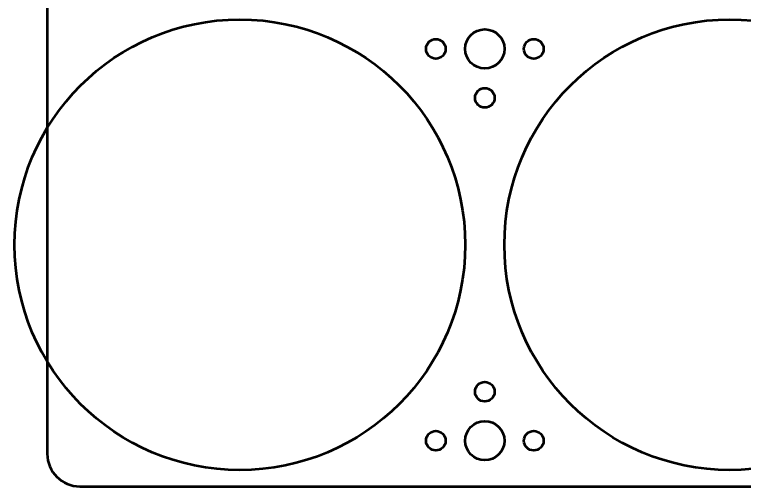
# Model space of a CAD drawing. Header units: centimetres. Extents: x -21.4 to 20.9, y -14.9 to 14.9.
# Drawn here: x -21.45 to -10.27, y -14.95 to -7.72 of the extents above; entities that cross this region are included whole.
import ezdxf

# ---------------------------------------------------------------- set-up
doc = ezdxf.new("R2010")
doc.units = ezdxf.units.CM
doc.header["$MEASUREMENT"] = 0
doc.layers.add('Layer 1', color=7, linetype='Continuous')

msp = doc.modelspace()

# ---------------------------------------------------------------- linework, layer by layer
at = {"layer": 'Layer 1', "lineweight": 53}
for centre in [(-18, -11.25), (-10.5, -11.25)]:
    msp.add_ellipse(centre, major_axis=(0, 3.45), ratio=1, dxfattribs=at)
for points, knots in [([(-20.95, -14.45), (-20.95, -14.45), (-20.95, 14.45), (-20.95, 14.45), (-20.95, 14.45), (-20.95, 14.72614), (-20.72614, 14.95), (-20.45, 14.95), (-20.45, 14.95), (-20.45, 14.95), (-0.55, 14.95), (-0.55, 14.95), (-0.55, 14.95), (-0.27386, 14.95), (-0.05, 14.72614), (-0.05, 14.45), (-0.05, 14.45), (-0.05, 14.45), (-0.05, -14.45), (-0.05, -14.45), (-0.05, -14.45), (-0.05, -14.72614), (-0.27386, -14.95), (-0.55, -14.95), (-0.55, -14.95), (-0.55, -14.95), (-20.45, -14.95), (-20.45, -14.95), (-20.45, -14.95), (-20.72614, -14.95), (-20.95, -14.72614), (-20.95, -14.45)], [0, 0, 0, 0, 0.11111111, 0.11111111, 0.11111111, 0.11111111, 0.22222222, 0.22222222, 0.22222222, 0.22222222, 0.33333333, 0.33333333, 0.33333333, 0.33333333, 0.44444444, 0.44444444, 0.44444444, 0.44444444, 0.55555556, 0.55555556, 0.55555556, 0.55555556, 0.66666667, 0.66666667, 0.66666667, 0.66666667, 0.77777778, 0.77777778, 0.77777778, 0.77777778, 1, 1, 1, 1]), ([(-13.95, -8.25), (-13.95, -8.08431), (-14.08431, -7.95), (-14.25, -7.95), (-14.25, -7.95), (-14.41569, -7.95), (-14.55, -8.08431), (-14.55, -8.25), (-14.55, -8.25), (-14.55, -8.41569), (-14.41569, -8.55), (-14.25, -8.55), (-14.25, -8.55), (-14.08431, -8.55), (-13.95, -8.41569), (-13.95, -8.25)], [0, 0, 0, 0, 0.2, 0.2, 0.2, 0.2, 0.4, 0.4, 0.4, 0.4, 0.6, 0.6, 0.6, 0.6, 1, 1, 1, 1]), ([(-14.85, -8.25), (-14.85, -8.16716), (-14.91716, -8.1), (-15, -8.1), (-15, -8.1), (-15.08284, -8.1), (-15.15, -8.16716), (-15.15, -8.25), (-15.15, -8.25), (-15.15, -8.33284), (-15.08284, -8.4), (-15, -8.4), (-15, -8.4), (-14.91716, -8.4), (-14.85, -8.33284), (-14.85, -8.25)], [0, 0, 0, 0, 0.2, 0.2, 0.2, 0.2, 0.4, 0.4, 0.4, 0.4, 0.6, 0.6, 0.6, 0.6, 1, 1, 1, 1]), ([(-13.35, -8.25), (-13.35, -8.16716), (-13.41716, -8.1), (-13.5, -8.1), (-13.5, -8.1), (-13.58284, -8.1), (-13.65, -8.16716), (-13.65, -8.25), (-13.65, -8.25), (-13.65, -8.33284), (-13.58284, -8.4), (-13.5, -8.4), (-13.5, -8.4), (-13.41716, -8.4), (-13.35, -8.33284), (-13.35, -8.25)], [0, 0, 0, 0, 0.2, 0.2, 0.2, 0.2, 0.4, 0.4, 0.4, 0.4, 0.6, 0.6, 0.6, 0.6, 1, 1, 1, 1]), ([(-14.1, -9), (-14.1, -8.91716), (-14.16716, -8.85), (-14.25, -8.85), (-14.25, -8.85), (-14.33284, -8.85), (-14.4, -8.91716), (-14.4, -9), (-14.4, -9), (-14.4, -9.08284), (-14.33284, -9.15), (-14.25, -9.15), (-14.25, -9.15), (-14.16716, -9.15), (-14.1, -9.08284), (-14.1, -9)], [0, 0, 0, 0, 0.2, 0.2, 0.2, 0.2, 0.4, 0.4, 0.4, 0.4, 0.6, 0.6, 0.6, 0.6, 1, 1, 1, 1]), ([(-14.1, -13.5), (-14.1, -13.41716), (-14.16716, -13.35), (-14.25, -13.35), (-14.25, -13.35), (-14.33284, -13.35), (-14.4, -13.41716), (-14.4, -13.5), (-14.4, -13.5), (-14.4, -13.58284), (-14.33284, -13.65), (-14.25, -13.65), (-14.25, -13.65), (-14.16716, -13.65), (-14.1, -13.58284), (-14.1, -13.5)], [0, 0, 0, 0, 0.2, 0.2, 0.2, 0.2, 0.4, 0.4, 0.4, 0.4, 0.6, 0.6, 0.6, 0.6, 1, 1, 1, 1]), ([(-13.95, -14.25), (-13.95, -14.08431), (-14.08431, -13.95), (-14.25, -13.95), (-14.25, -13.95), (-14.41569, -13.95), (-14.55, -14.08431), (-14.55, -14.25), (-14.55, -14.25), (-14.55, -14.41569), (-14.41569, -14.55), (-14.25, -14.55), (-14.25, -14.55), (-14.08431, -14.55), (-13.95, -14.41569), (-13.95, -14.25)], [0, 0, 0, 0, 0.2, 0.2, 0.2, 0.2, 0.4, 0.4, 0.4, 0.4, 0.6, 0.6, 0.6, 0.6, 1, 1, 1, 1]), ([(-14.85, -14.25), (-14.85, -14.16716), (-14.91716, -14.1), (-15, -14.1), (-15, -14.1), (-15.08284, -14.1), (-15.15, -14.16716), (-15.15, -14.25), (-15.15, -14.25), (-15.15, -14.33284), (-15.08284, -14.4), (-15, -14.4), (-15, -14.4), (-14.91716, -14.4), (-14.85, -14.33284), (-14.85, -14.25)], [0, 0, 0, 0, 0.2, 0.2, 0.2, 0.2, 0.4, 0.4, 0.4, 0.4, 0.6, 0.6, 0.6, 0.6, 1, 1, 1, 1]), ([(-13.35, -14.25), (-13.35, -14.16716), (-13.41716, -14.1), (-13.5, -14.1), (-13.5, -14.1), (-13.58284, -14.1), (-13.65, -14.16716), (-13.65, -14.25), (-13.65, -14.25), (-13.65, -14.33284), (-13.58284, -14.4), (-13.5, -14.4), (-13.5, -14.4), (-13.41716, -14.4), (-13.35, -14.33284), (-13.35, -14.25)], [0, 0, 0, 0, 0.2, 0.2, 0.2, 0.2, 0.4, 0.4, 0.4, 0.4, 0.6, 0.6, 0.6, 0.6, 1, 1, 1, 1])]:
    msp.add_open_spline(points, degree=3, knots=knots, dxfattribs=at)

doc.saveas('drawing.dxf')
